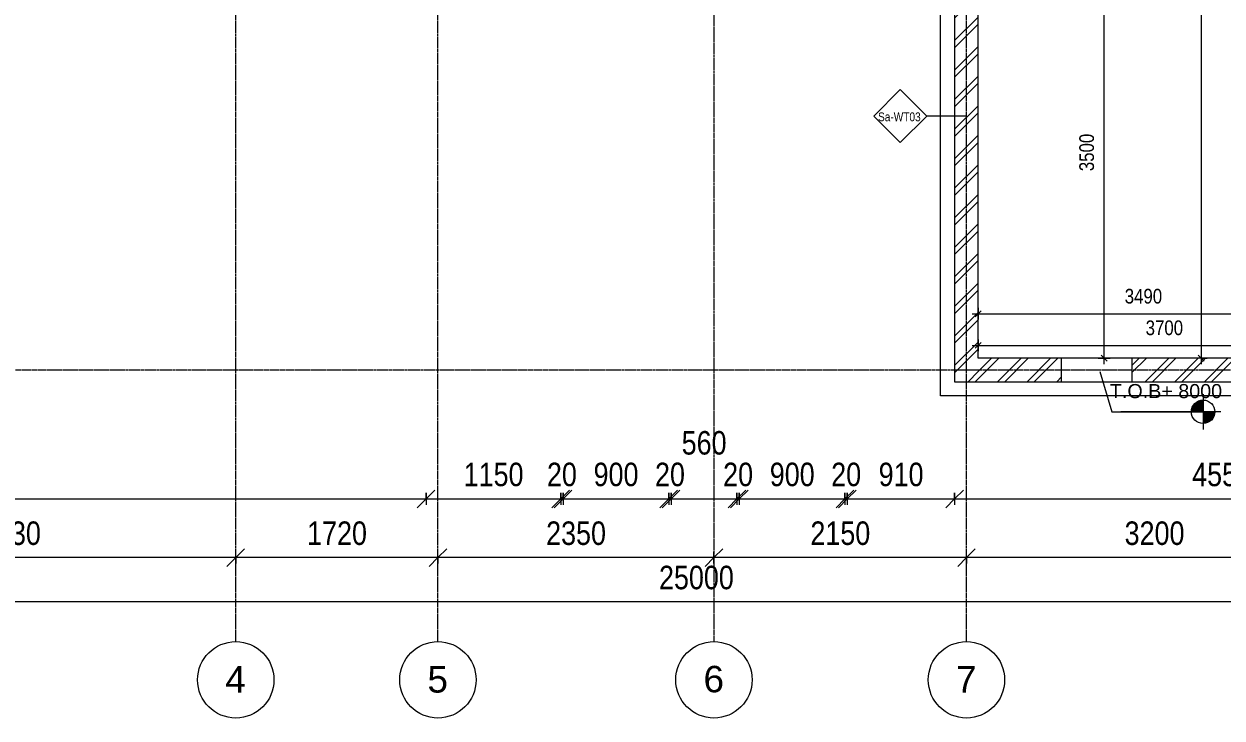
# Model space of a CAD drawing. Header units: millimetres. Extents: x -13951 to 24706, y -4881 to 8681.
# Drawn here: x -5281 to 4919, y -4881 to 1023 of the extents above; entities that cross this region are included whole.
import ezdxf

# ---------------------------------------------------------------- set-up
doc = ezdxf.new("R2010")
doc.units = ezdxf.units.MM
doc.linetypes.add('Grid Line', pattern=[22.225, 12.7, -3.175, 3.175, -3.175])
doc.linetypes.add('Hidden', pattern=[7.14375, 4.7625, -2.38125])
for name, color, linetype, lineweight in [('A-ANNO-DIMS', 211, 'Continuous', 9), ('A-ANNO-DIMS-50', 211, 'Continuous', 9), ('A-DETL-HDLN', 90, 'Hidden', 18), ('A-WALL', 113, 'Continuous', 18), ('A-WALL-IDEN', 7, 'Continuous', 18), ('A-WALL-PATT', 111, 'Continuous', 18), ('G-ANNO-DIMS', 111, 'Continuous', 9), ('S-GRID', 1, 'Continuous', 9), ('S-GRID-IDEN', 1, 'Continuous', 9)]:
    doc.layers.add(name, color=color, linetype=linetype, lineweight=lineweight)
doc.styles.add('Arial Narrow', font='ARIALN.TTF', dxfattribs={"height": 75})
doc.styles.add('Arial Narrow_2', font='ARIALN.TTF', dxfattribs={"height": 200})
doc.styles.add('Arial Narrow_3', font='ARIALN.TTF', dxfattribs={"height": 125})
doc.styles.add('Arial_1', font='arial.ttf', dxfattribs={"height": 225})
doc.styles.add('Arial_3', font='arial.ttf', dxfattribs={"height": 120})
doc.dimstyles.new('dimension_line', dxfattribs={"dimscale": 304.8, "dimtxt": 127.928872, "dimasz": 0.164042, "dimexe": 0.164042, "dimexo": 0.0625, "dimgap": 0.164042, "dimtad": 1, "dimdec": 0, "dimrnd": 10, "dimzin": 0, "dimdsep": 46, "dimtxsty": 'Arial Narrow_3', "dimblk1": 'OBLIQUE', "dimblk2": 'OBLIQUE', "dimsah": 1, "dimcen": 0.09, "dimdle": 0.164042, "dimazin": 0, "dimtfac": 1, "dimtdec": 4, "dimtix": 1, "dimtmove": 0, "dimatfit": 3, "dimfxl": 0.164042, "dimfxlon": 1, "dimtvp": 1, "dimtolj": 1, "dimtzin": 0, "dimarcsym": 2})
doc.dimstyles.new('dimension_line_1', dxfattribs={"dimscale": 304.8, "dimtxt": 127.928872, "dimasz": 0.164042, "dimexe": 0.164042, "dimexo": 0.0625, "dimgap": 0.164042, "dimtad": 1, "dimdec": 0, "dimrnd": 10, "dimzin": 0, "dimdsep": 46, "dimtxsty": 'Arial Narrow_3', "dimblk1": 'OBLIQUE', "dimblk2": 'OBLIQUE', "dimsah": 1, "dimcen": 0.09, "dimdle": 0.164042, "dimazin": 0, "dimtfac": 1, "dimtdec": 4, "dimtix": 1, "dimtmove": 2, "dimatfit": 3, "dimfxl": 0.164042, "dimfxlon": 1, "dimtvp": 1, "dimtolj": 1, "dimtzin": 0, "dimarcsym": 2})
doc.dimstyles.new('dimension_line_3MM', dxfattribs={"dimscale": 304.8, "dimtxt": 204.686195, "dimasz": 0.492126, "dimexe": 0.164042, "dimexo": 0.0625, "dimgap": 0.164042, "dimtad": 1, "dimdec": 0, "dimrnd": 10, "dimzin": 0, "dimdsep": 46, "dimtxsty": 'Arial Narrow_2', "dimblk1": 'OBLIQUE', "dimblk2": 'OBLIQUE', "dimsah": 1, "dimcen": 0.09, "dimdle": 0.164042, "dimazin": 0, "dimtfac": 1, "dimtdec": 4, "dimtix": 1, "dimtmove": 0, "dimatfit": 3, "dimfxl": 0.164042, "dimfxlon": 1, "dimtvp": 1, "dimtolj": 1, "dimtzin": 0, "dimarcsym": 2})
doc.dimstyles.new('dimension_line_3MM_1', dxfattribs={"dimscale": 304.8, "dimtxt": 204.686195, "dimasz": 0.492126, "dimexe": 0.164042, "dimexo": 0.0625, "dimgap": 0.164042, "dimtad": 1, "dimdec": 0, "dimrnd": 10, "dimzin": 0, "dimdsep": 46, "dimtxsty": 'Arial Narrow_2', "dimblk1": 'OBLIQUE', "dimblk2": 'OBLIQUE', "dimsah": 1, "dimcen": 0.09, "dimdle": 0.164042, "dimazin": 0, "dimtfac": 1, "dimtdec": 4, "dimtix": 1, "dimtmove": 2, "dimatfit": 3, "dimfxl": 0.164042, "dimfxlon": 1, "dimtvp": 1, "dimtolj": 1, "dimtzin": 0, "dimarcsym": 2})
pattern_1 = [(45, (0, 0), (-125.7236, 125.7236), []), (45, (0, 190.5), (-125.7236, 125.7236), [])]

# ---------------------------------------------------------------- blocks, each defined once
blk = doc.blocks.new('Grid - M_Grid Head - Circle-24584-BLOCKWORK RF PLAN')
at = {"layer": 'S-GRID-IDEN'}
blk.add_circle((0, 0), 6.5, dxfattribs=at)
blk = doc.blocks.new('DIMBLOCK19-BLOCKWORK RF PLAN')
at = {"layer": 'A-ANNO-DIMS-50', "lineweight": 18, "transparency": 16777216}
for p, q in [((2744, -3517), (2819, -3442)), ((5944, -3517), (6019, -3442)), ((2744, -3517), (2669, -3592)), ((5944, -3517), (5869, -3592))]:
    blk.add_line(p, q, dxfattribs=at)
at = {"layer": 'A-ANNO-DIMS-50', "transparency": 16777216}
for p, q in [((2744, -3567), (2744, -3467)), ((5944, -3567), (5944, -3467)), ((5944, -3517), (2744, -3517)), ((2744, -3517), (2744, -3567)), ((5944, -3517), (5944, -3567))]:
    blk.add_line(p, q, dxfattribs=at)
at = {"layer": 'A-ANNO-DIMS-50', "color": 0, "transparency": 16777216, "insert": (4090, -3209), "char_height": 200, "width": 608.21, "attachment_point": 1, "line_spacing_factor": 0.974696, "style": 'Arial Narrow_2'}
blk.add_mtext('3200', dxfattribs=at)
blk = doc.blocks.new('_Oblique')
at = {"color": 0, "linetype": 'ByBlock', "lineweight": -2}
blk.add_line((-0.5, -0.5), (0.5, 0.5), dxfattribs=at)
blk = doc.blocks.new('DIMBLOCK20-BLOCKWORK RF PLAN')
at = {"layer": 'A-ANNO-DIMS-50', "lineweight": 18, "transparency": 16777216}
for p, q in [((594, -3517), (669, -3442)), ((2744, -3517), (2819, -3442)), ((594, -3517), (519, -3592)), ((2744, -3517), (2669, -3592))]:
    blk.add_line(p, q, dxfattribs=at)
at = {"layer": 'A-ANNO-DIMS-50', "transparency": 16777216}
for p, q in [((594, -3567), (594, -3467)), ((2744, -3567), (2744, -3467)), ((2744, -3517), (594, -3517)), ((594, -3517), (594, -3567)), ((2744, -3517), (2744, -3567))]:
    blk.add_line(p, q, dxfattribs=at)
at = {"layer": 'A-ANNO-DIMS-50', "color": 0, "transparency": 16777216, "insert": (1415, -3209), "char_height": 200, "width": 608.21, "attachment_point": 1, "line_spacing_factor": 0.974696, "style": 'Arial Narrow_2'}
blk.add_mtext('2150', dxfattribs=at)
blk = doc.blocks.new('DIMBLOCK21-BLOCKWORK RF PLAN')
at = {"layer": 'A-ANNO-DIMS-50', "lineweight": 18, "transparency": 16777216}
for p, q in [((-1756, -3517), (-1681, -3442)), ((594, -3517), (669, -3442)), ((-1756, -3517), (-1831, -3592)), ((594, -3517), (519, -3592))]:
    blk.add_line(p, q, dxfattribs=at)
at = {"layer": 'A-ANNO-DIMS-50', "transparency": 16777216}
for p, q in [((-1756, -3567), (-1756, -3467)), ((594, -3567), (594, -3467)), ((594, -3517), (-1756, -3517)), ((-1756, -3517), (-1756, -3567)), ((594, -3517), (594, -3567))]:
    blk.add_line(p, q, dxfattribs=at)
at = {"layer": 'A-ANNO-DIMS-50', "color": 0, "transparency": 16777216, "insert": (-835, -3209), "char_height": 200, "width": 608.21, "attachment_point": 1, "line_spacing_factor": 0.974696, "style": 'Arial Narrow_2'}
blk.add_mtext('2350', dxfattribs=at)
blk = doc.blocks.new('DIMBLOCK22-BLOCKWORK RF PLAN')
at = {"layer": 'A-ANNO-DIMS-50', "lineweight": 18, "transparency": 16777216}
for p, q in [((-3477, -3517), (-3402, -3442)), ((-1756, -3517), (-1681, -3442)), ((-3477, -3517), (-3552, -3592)), ((-1756, -3517), (-1831, -3592))]:
    blk.add_line(p, q, dxfattribs=at)
at = {"layer": 'A-ANNO-DIMS-50', "transparency": 16777216}
for p, q in [((-3477, -3567), (-3477, -3467)), ((-1756, -3567), (-1756, -3467)), ((-1756, -3517), (-3477, -3517)), ((-3477, -3517), (-3477, -3567)), ((-1756, -3517), (-1756, -3567))]:
    blk.add_line(p, q, dxfattribs=at)
at = {"layer": 'A-ANNO-DIMS-50', "color": 0, "transparency": 16777216, "insert": (-2870, -3209), "char_height": 200, "width": 608.21, "attachment_point": 1, "line_spacing_factor": 0.974696, "style": 'Arial Narrow_2'}
blk.add_mtext('1720', dxfattribs=at)
blk = doc.blocks.new('DIMBLOCK23-BLOCKWORK RF PLAN')
at = {"layer": 'A-ANNO-DIMS-50', "lineweight": 18, "transparency": 16777216}
for p, q in [((-7307, -3517), (-7232, -3442)), ((-3477, -3517), (-3402, -3442)), ((-7307, -3517), (-7382, -3592)), ((-3477, -3517), (-3552, -3592))]:
    blk.add_line(p, q, dxfattribs=at)
at = {"layer": 'A-ANNO-DIMS-50', "transparency": 16777216}
for p, q in [((-7307, -3567), (-7307, -3467)), ((-3477, -3567), (-3477, -3467)), ((-3477, -3517), (-7307, -3517)), ((-7307, -3517), (-7307, -3567)), ((-3477, -3517), (-3477, -3567))]:
    blk.add_line(p, q, dxfattribs=at)
at = {"layer": 'A-ANNO-DIMS-50', "color": 0, "transparency": 16777216, "insert": (-5646, -3209), "char_height": 200, "width": 608.21, "attachment_point": 1, "line_spacing_factor": 0.974696, "style": 'Arial Narrow_2'}
blk.add_mtext('3830', dxfattribs=at)
blk = doc.blocks.new('DIMBLOCK28-BLOCKWORK RF PLAN')
at = {"layer": 'A-ANNO-DIMS-50', "lineweight": 18, "transparency": 16777216}
for p, q in [((-12057, -3894), (-11982, -3819)), ((12943, -3894), (13018, -3819)), ((-12057, -3894), (-12132, -3969)), ((12943, -3894), (12868, -3969))]:
    blk.add_line(p, q, dxfattribs=at)
at = {"layer": 'A-ANNO-DIMS-50', "transparency": 16777216}
for p, q in [((-12057, -3844), (-12057, -3944)), ((-12057, -3894), (-12057, -3844)), ((12943, -3844), (12943, -3944)), ((12943, -3894), (12943, -3844)), ((12993, -3894), (-12107, -3894))]:
    blk.add_line(p, q, dxfattribs=at)
at = {"layer": 'A-ANNO-DIMS-50', "color": 0, "transparency": 16777216, "insert": (126, -3586), "char_height": 200, "width": 760.26, "attachment_point": 1, "line_spacing_factor": 0.974696, "style": 'Arial Narrow_2'}
blk.add_mtext('25000', dxfattribs=at)
blk = doc.blocks.new('M_Wall Tag1 - 12mm 2-498188-BLOCKWORK RF PLAN')
at = {"layer": 'A-WALL-IDEN', "lineweight": 9}
for p, q in [((-4.49, 0), (0.02, 4.51)), ((0.02, 4.51), (4.53, 0)), ((-4.49, 0), (0.02, -4.51)), ((0.02, -4.51), (4.53, 0))]:
    blk.add_line(p, q, dxfattribs=at)
blk = doc.blocks.new('DIMBLOCK34-BLOCKWORK RF PLAN')
at = {"layer": 'A-ANNO-DIMS-50', "transparency": 16777216}
for p, q in [((2793, -1711), (6594, -1711)), ((2843, -1711), (2818, -1736)), ((2843, -1661), (2843, -1761)), ((2843, -1711), (2843, -1661)), ((2843, -1711), (2868, -1686)), ((6544, -1711), (6519, -1736)), ((6544, -1661), (6544, -1761)), ((6544, -1711), (6544, -1661)), ((6544, -1711), (6569, -1686))]:
    blk.add_line(p, q, dxfattribs=at)
at = {"layer": 'A-ANNO-DIMS-50', "color": 0, "transparency": 16777216, "insert": (4269, -1499), "char_height": 125, "width": 380.13, "attachment_point": 1, "line_spacing_factor": 0.974696, "style": 'Arial Narrow_3'}
blk.add_mtext('3700', dxfattribs=at)
blk = doc.blocks.new('DIMBLOCK50-BLOCKWORK RF PLAN')
at = {"layer": 'A-ANNO-DIMS-50', "transparency": 16777216}
for p, q in [((3866, 1680), (3966, 1680)), ((3916, 1680), (3866, 1680)), ((3916, 1680), (3891, 1705)), ((3916, -1870), (3916, 1680)), ((3916, 1680), (3941, 1655)), ((3866, -1820), (3966, -1820)), ((3916, -1820), (3866, -1820)), ((3916, -1820), (3891, -1795)), ((3916, -1820), (3941, -1845))]:
    blk.add_line(p, q, dxfattribs=at)
at = {"layer": 'A-ANNO-DIMS-50', "color": 0, "transparency": 16777216, "insert": (3704, -229), "char_height": 125, "width": 380.13, "attachment_point": 1, "rotation": 90, "line_spacing_factor": 0.974696, "style": 'Arial Narrow_3'}
blk.add_mtext('3500', dxfattribs=at)
blk = doc.blocks.new('DIMBLOCK57-BLOCKWORK RF PLAN')
at = {"layer": 'A-ANNO-DIMS-50', "transparency": 16777216}
for p, q in [((2843, -1392), (2843, -1492)), ((2843, -1442), (2843, -1392)), ((2843, -1442), (2868, -1417)), ((6333, -1392), (6333, -1492)), ((6333, -1442), (6333, -1392)), ((6333, -1442), (6358, -1417)), ((2793, -1442), (6333, -1442)), ((2843, -1442), (2818, -1467)), ((6333, -1442), (6308, -1467))]:
    blk.add_line(p, q, dxfattribs=at)
at = {"layer": 'A-ANNO-DIMS-50', "color": 0, "transparency": 16777216, "insert": (4091, -1230), "char_height": 125, "width": 380.13, "attachment_point": 1, "line_spacing_factor": 0.974696, "style": 'Arial Narrow_3'}
blk.add_mtext('3490', dxfattribs=at)
blk = doc.blocks.new('Spot Elevations - M_Spot Elevation - Target Filled-23738-BLOCKWORK RF PLAN')
at = {"layer": 'G-ANNO-DIMS'}
h = blk.add_hatch(color=256, dxfattribs=at)
edge = h.paths.add_edge_path()
edge.add_line((0, 0), (-2, 0))
edge.add_arc((0, 0), 2, 90, 180, ccw=False)
edge.add_line((0, 2), (0, 0))
h = blk.add_hatch(color=256, dxfattribs=at)
edge = h.paths.add_edge_path()
edge.add_line((0, 0), (2, 0))
edge.add_arc((0, 0), 2, 270, 360, ccw=False)
edge.add_line((0, -2), (0, 0))
for p, q in [((0, -3), (0, 3)), ((-3, 0), (14, 0))]:
    blk.add_line(p, q, dxfattribs=at)
blk.add_circle((0, 0), 2, dxfattribs=at)
blk = doc.blocks.new('DIMBLOCK112-BLOCKWORK RF PLAN')
at = {"layer": 'A-ANNO-DIMS-50', "transparency": 16777216}
for p, q in [((4742, 5830), (4742, -1870)), ((4792, 5780), (4692, 5780)), ((4742, 5780), (4717, 5805)), ((4742, 5780), (4767, 5755)), ((4742, 5780), (4792, 5780)), ((4792, -1820), (4692, -1820)), ((4742, -1820), (4717, -1795)), ((4742, -1820), (4767, -1845)), ((4742, -1820), (4792, -1820))]:
    blk.add_line(p, q, dxfattribs=at)
at = {"layer": 'A-ANNO-DIMS-50', "color": 0, "transparency": 16777216, "insert": (4531, 1649), "char_height": 125, "width": 380.13, "attachment_point": 1, "rotation": 90, "line_spacing_factor": 0.974696, "style": 'Arial Narrow_3'}
blk.add_mtext('7600', dxfattribs=at)
blk = doc.blocks.new('DIMBLOCK125-BLOCKWORK RF PLAN')
at = {"layer": 'A-ANNO-DIMS-50', "lineweight": 18, "transparency": 16777216}
for p, q in [((-711, -3017), (-636, -2942)), ((-691, -3017), (-616, -2942)), ((-711, -3017), (-786, -3092)), ((-691, -3017), (-766, -3092))]:
    blk.add_line(p, q, dxfattribs=at)
at = {"layer": 'A-ANNO-DIMS-50', "transparency": 16777216}
for p, q in [((-711, -2967), (-711, -3067)), ((-711, -3017), (-711, -2967)), ((-711, -3017), (-691, -3017)), ((-691, -2967), (-691, -3067)), ((-691, -3017), (-691, -2967))]:
    blk.add_line(p, q, dxfattribs=at)
at = {"layer": 'A-ANNO-DIMS-50', "color": 0, "transparency": 16777216, "insert": (-828, -2709), "char_height": 200, "width": 304.11, "attachment_point": 1, "line_spacing_factor": 0.974696, "style": 'Arial Narrow_2'}
blk.add_mtext('20', dxfattribs=at)
blk = doc.blocks.new('DIMBLOCK126-BLOCKWORK RF PLAN')
at = {"layer": 'A-ANNO-DIMS-50', "lineweight": 18, "transparency": 16777216}
for p, q in [((-691, -3017), (-616, -2942)), ((209, -3017), (284, -2942)), ((-691, -3017), (-766, -3092)), ((209, -3017), (134, -3092))]:
    blk.add_line(p, q, dxfattribs=at)
at = {"layer": 'A-ANNO-DIMS-50', "transparency": 16777216}
for p, q in [((-691, -2967), (-691, -3067)), ((-691, -3017), (-691, -2967)), ((-691, -3017), (209, -3017)), ((209, -2967), (209, -3067)), ((209, -3017), (209, -2967))]:
    blk.add_line(p, q, dxfattribs=at)
at = {"layer": 'A-ANNO-DIMS-50', "color": 0, "transparency": 16777216, "insert": (-431, -2709), "char_height": 200, "width": 456.16, "attachment_point": 1, "line_spacing_factor": 0.974696, "style": 'Arial Narrow_2'}
blk.add_mtext('900', dxfattribs=at)
blk = doc.blocks.new('DIMBLOCK127-BLOCKWORK RF PLAN')
at = {"layer": 'A-ANNO-DIMS-50', "lineweight": 18, "transparency": 16777216}
for p, q in [((209, -3017), (284, -2942)), ((229, -3017), (304, -2942)), ((209, -3017), (134, -3092)), ((229, -3017), (154, -3092))]:
    blk.add_line(p, q, dxfattribs=at)
at = {"layer": 'A-ANNO-DIMS-50', "transparency": 16777216}
for p, q in [((209, -2967), (209, -3067)), ((209, -3017), (209, -2967)), ((209, -3017), (229, -3017)), ((229, -2967), (229, -3067)), ((229, -3017), (229, -2967))]:
    blk.add_line(p, q, dxfattribs=at)
at = {"layer": 'A-ANNO-DIMS-50', "color": 0, "transparency": 16777216, "insert": (92, -2709), "char_height": 200, "width": 304.11, "attachment_point": 1, "line_spacing_factor": 0.974696, "style": 'Arial Narrow_2'}
blk.add_mtext('20', dxfattribs=at)
blk = doc.blocks.new('DIMBLOCK128-BLOCKWORK RF PLAN')
at = {"layer": 'A-ANNO-DIMS-50', "lineweight": 18, "transparency": 16777216}
for p, q in [((229, -3017), (304, -2942)), ((789, -3017), (864, -2942)), ((229, -3017), (154, -3092)), ((789, -3017), (714, -3092))]:
    blk.add_line(p, q, dxfattribs=at)
at = {"layer": 'A-ANNO-DIMS-50', "transparency": 16777216}
for p, q in [((229, -2967), (229, -3067)), ((229, -3017), (229, -2967)), ((229, -3017), (789, -3017)), ((789, -2967), (789, -3067)), ((789, -3017), (789, -2967))]:
    blk.add_line(p, q, dxfattribs=at)
at = {"layer": 'A-ANNO-DIMS-50', "color": 0, "transparency": 16777216, "insert": (319, -2440), "char_height": 200, "width": 456.16, "attachment_point": 1, "line_spacing_factor": 0.974696, "style": 'Arial Narrow_2'}
blk.add_mtext('560', dxfattribs=at)
blk = doc.blocks.new('DIMBLOCK129-BLOCKWORK RF PLAN')
at = {"layer": 'A-ANNO-DIMS-50', "lineweight": 18, "transparency": 16777216}
for p, q in [((789, -3017), (864, -2942)), ((809, -3017), (884, -2942)), ((789, -3017), (714, -3092)), ((809, -3017), (734, -3092))]:
    blk.add_line(p, q, dxfattribs=at)
at = {"layer": 'A-ANNO-DIMS-50', "transparency": 16777216}
for p, q in [((789, -2967), (789, -3067)), ((789, -3017), (789, -2967)), ((789, -3017), (809, -3017)), ((809, -2967), (809, -3067)), ((809, -3017), (809, -2967))]:
    blk.add_line(p, q, dxfattribs=at)
at = {"layer": 'A-ANNO-DIMS-50', "color": 0, "transparency": 16777216, "insert": (672, -2709), "char_height": 200, "width": 304.11, "attachment_point": 1, "line_spacing_factor": 0.974696, "style": 'Arial Narrow_2'}
blk.add_mtext('20', dxfattribs=at)
blk = doc.blocks.new('DIMBLOCK130-BLOCKWORK RF PLAN')
at = {"layer": 'A-ANNO-DIMS-50', "lineweight": 18, "transparency": 16777216}
for p, q in [((809, -3017), (884, -2942)), ((1709, -3017), (1784, -2942)), ((809, -3017), (734, -3092)), ((1709, -3017), (1634, -3092))]:
    blk.add_line(p, q, dxfattribs=at)
at = {"layer": 'A-ANNO-DIMS-50', "transparency": 16777216}
for p, q in [((809, -2967), (809, -3067)), ((809, -3017), (809, -2967)), ((809, -3017), (1709, -3017)), ((1709, -2967), (1709, -3067)), ((1709, -3017), (1709, -2967))]:
    blk.add_line(p, q, dxfattribs=at)
at = {"layer": 'A-ANNO-DIMS-50', "color": 0, "transparency": 16777216, "insert": (1069, -2709), "char_height": 200, "width": 456.16, "attachment_point": 1, "line_spacing_factor": 0.974696, "style": 'Arial Narrow_2'}
blk.add_mtext('900', dxfattribs=at)
blk = doc.blocks.new('DIMBLOCK131-BLOCKWORK RF PLAN')
at = {"layer": 'A-ANNO-DIMS-50', "lineweight": 18, "transparency": 16777216}
for p, q in [((1709, -3017), (1784, -2942)), ((1729, -3017), (1804, -2942)), ((1709, -3017), (1634, -3092)), ((1729, -3017), (1654, -3092))]:
    blk.add_line(p, q, dxfattribs=at)
at = {"layer": 'A-ANNO-DIMS-50', "transparency": 16777216}
for p, q in [((1709, -2967), (1709, -3067)), ((1709, -3017), (1709, -2967)), ((1709, -3017), (1729, -3017)), ((1729, -2967), (1729, -3067)), ((1729, -3017), (1729, -2967))]:
    blk.add_line(p, q, dxfattribs=at)
at = {"layer": 'A-ANNO-DIMS-50', "color": 0, "transparency": 16777216, "insert": (1592, -2709), "char_height": 200, "width": 304.11, "attachment_point": 1, "line_spacing_factor": 0.974696, "style": 'Arial Narrow_2'}
blk.add_mtext('20', dxfattribs=at)
blk = doc.blocks.new('DIMBLOCK132-BLOCKWORK RF PLAN')
at = {"layer": 'A-ANNO-DIMS-50', "lineweight": 18, "transparency": 16777216}
for p, q in [((1729, -3017), (1804, -2942)), ((2643, -3017), (2718, -2942)), ((1729, -3017), (1654, -3092)), ((2643, -3017), (2568, -3092))]:
    blk.add_line(p, q, dxfattribs=at)
at = {"layer": 'A-ANNO-DIMS-50', "transparency": 16777216}
for p, q in [((1729, -2967), (1729, -3067)), ((1729, -3017), (1729, -2967)), ((1729, -3017), (2643, -3017)), ((2643, -2967), (2643, -3067)), ((2643, -3017), (2643, -2967))]:
    blk.add_line(p, q, dxfattribs=at)
at = {"layer": 'A-ANNO-DIMS-50', "color": 0, "transparency": 16777216, "insert": (1996, -2709), "char_height": 200, "width": 456.16, "attachment_point": 1, "line_spacing_factor": 0.974696, "style": 'Arial Narrow_2'}
blk.add_mtext('910', dxfattribs=at)
blk = doc.blocks.new('DIMBLOCK133-BLOCKWORK RF PLAN')
at = {"layer": 'A-ANNO-DIMS-50', "lineweight": 18, "transparency": 16777216}
for p, q in [((2643, -3017), (2718, -2942)), ((7193, -3017), (7268, -2942)), ((2643, -3017), (2568, -3092)), ((7193, -3017), (7118, -3092))]:
    blk.add_line(p, q, dxfattribs=at)
at = {"layer": 'A-ANNO-DIMS-50', "transparency": 16777216}
for p, q in [((2643, -2967), (2643, -3067)), ((2643, -3017), (2643, -2967)), ((2643, -3017), (7193, -3017)), ((7193, -2967), (7193, -3067)), ((7193, -3017), (7193, -2967))]:
    blk.add_line(p, q, dxfattribs=at)
at = {"layer": 'A-ANNO-DIMS-50', "color": 0, "transparency": 16777216, "insert": (4665, -2709), "char_height": 200, "width": 608.21, "attachment_point": 1, "line_spacing_factor": 0.974696, "style": 'Arial Narrow_2'}
blk.add_mtext('4550', dxfattribs=at)
blk = doc.blocks.new('DIMBLOCK136-BLOCKWORK RF PLAN')
at = {"layer": 'A-ANNO-DIMS-50', "lineweight": 18, "transparency": 16777216}
for p, q in [((-1857, -3017), (-1782, -2942)), ((-711, -3017), (-636, -2942)), ((-1857, -3017), (-1932, -3092)), ((-711, -3017), (-786, -3092))]:
    blk.add_line(p, q, dxfattribs=at)
at = {"layer": 'A-ANNO-DIMS-50', "transparency": 16777216}
for p, q in [((-1857, -2967), (-1857, -3067)), ((-1857, -3017), (-1857, -2967)), ((-1857, -3017), (-661, -3017)), ((-711, -2967), (-711, -3067)), ((-711, -3017), (-711, -2967))]:
    blk.add_line(p, q, dxfattribs=at)
at = {"layer": 'A-ANNO-DIMS-50', "color": 0, "transparency": 16777216, "insert": (-1537, -2709), "char_height": 200, "width": 608.21, "attachment_point": 1, "line_spacing_factor": 0.974696, "style": 'Arial Narrow_2'}
blk.add_mtext('1150', dxfattribs=at)
blk = doc.blocks.new('DIMBLOCK144-BLOCKWORK RF PLAN')
at = {"layer": 'A-ANNO-DIMS-50', "transparency": 16777216}
for p, q in [((-12107, -3017), (-1807, -3017)), ((-12057, -3017), (-12082, -3042)), ((-12057, -2967), (-12057, -3067)), ((-12057, -3017), (-12057, -2967)), ((-12057, -3017), (-12032, -2992)), ((-1857, -3017), (-1882, -3042)), ((-1857, -2967), (-1857, -3067)), ((-1857, -3017), (-1857, -2967)), ((-1857, -3017), (-1832, -2992))]:
    blk.add_line(p, q, dxfattribs=at)
at = {"layer": 'A-ANNO-DIMS-50', "color": 0, "transparency": 16777216, "insert": (-7155, -2806), "char_height": 125, "width": 475.16, "attachment_point": 1, "line_spacing_factor": 0.974696, "style": 'Arial Narrow_3'}
blk.add_mtext('10200', dxfattribs=at)

msp = doc.modelspace()

# ---------------------------------------------------------------- hatches: boundary and pattern name
at = {"layer": 'A-WALL-PATT'}
h = msp.add_hatch(dxfattribs=at)
h.set_pattern_fill('FP_2', color=256, style=0, pattern_type=2)
h.set_pattern_definition(pattern_1)
h.paths.add_polyline_path([(2642.8, -2020.2), (2842.8, -2020.2), (2842.8, 1679.8), (2642.8, 1679.8), (2642.8, 373.1)])
h = msp.add_hatch(dxfattribs=at)
h.set_pattern_fill('FP_2', color=256, style=0, pattern_type=2)
h.set_pattern_definition(pattern_1)
h.paths.add_polyline_path([(3552.8, -2020.2), (3552.8, -1820.2), (2842.8, -1820.2), (2842.8, -2020.2)])
h = msp.add_hatch(dxfattribs=at)
h.set_pattern_fill('FP_2', color=256, style=0, pattern_type=2)
h.set_pattern_definition(pattern_1)
h.paths.add_polyline_path([(6893.2, -2020.2), (6893.2, -1820.2), (4152.8, -1820.2), (4152.8, -2020.2)])

# ---------------------------------------------------------------- linework, layer by layer
at = {"layer": 'A-DETL-HDLN'}
for p, q in [((2523.6, -2140.2), (2523.6, 1658.3)), ((7313.2, -2140.2), (2523.6, -2140.2))]:
    msp.add_line(p, q, dxfattribs=at)
at = {"layer": 'A-WALL'}
for p, q in [((2842.8, -1820.2), (2842.8, 1979.8)), ((2642.8, 1679.8), (2642.8, -2020.2)), ((6893.2, -1820.2), (2842.8, -1820.2)), ((3552.8, -2020.2), (3552.8, -1820.2)), ((4152.8, -1820.2), (4152.8, -2020.2)), ((2642.8, -2020.2), (7193.2, -2020.2))]:
    msp.add_line(p, q, dxfattribs=at)
at = {"layer": 'A-WALL-IDEN', "lineweight": 9}
msp.add_line((2742.8, 239.2), (2405.4, 239.2), dxfattribs=at)
at = {"layer": 'G-ANNO-DIMS'}
for p, q in [((3878.6, -1933.8), (3980.7, -2276.3)), ((3980.7, -2276.3), (4758, -2276.3))]:
    msp.add_line(p, q, dxfattribs=at)
at = {"layer": 'S-GRID', "linetype": 'Grid Line'}
for p, q in [((-3477.2, -4231.5), (-3477.2, 7845.7)), ((-1756.2, -4231.5), (-1756.2, 7845.7)), ((593.8, 7845.7), (593.8, -4231.5)), ((2743.6, -4231.5), (2743.6, 7845.7)), ((-13301, -1920.2), (14070.8, -1920.2))]:
    msp.add_line(p, q, dxfattribs=at)

# ---------------------------------------------------------------- block references
at = {"layer": 'A-WALL-IDEN', "lineweight": 9, "xscale": 49.99999999999998, "yscale": 49.99999999999998, "zscale": 49.99999999999998}
msp.add_blockref('M_Wall Tag1 - 12mm 2-498188-BLOCKWORK RF PLAN', (2179, 239.2), dxfattribs=at)
at = {"layer": 'G-ANNO-DIMS', "xscale": 49.99999999999998, "yscale": 49.99999999999998, "zscale": 49.99999999999998, "rotation": 180}
msp.add_blockref('Spot Elevations - M_Spot Elevation - Target Filled-23738-BLOCKWORK RF PLAN', (4758, -2276.3), dxfattribs=at)
at = {"layer": 'S-GRID-IDEN', "xscale": 49.99999999999998, "yscale": 49.99999999999998, "zscale": 49.99999999999998}
for p in [(-3477.2, -4556.5), (-1756.2, -4556.5), (2743.6, -4556.5)]:
    msp.add_blockref('Grid - M_Grid Head - Circle-24584-BLOCKWORK RF PLAN', p, dxfattribs=at)
at = {"layer": 'S-GRID-IDEN', "xscale": 49.99999999999998, "yscale": 49.99999999999998, "zscale": 49.99999999999998, "rotation": 180}
msp.add_blockref('Grid - M_Grid Head - Circle-24584-BLOCKWORK RF PLAN', (593.8, -4556.5), dxfattribs=at)

# ---------------------------------------------------------------- texts
at = {"layer": 'A-WALL-IDEN', "lineweight": 9, "insert": (1990.8, 270.9), "char_height": 75, "width": 452.953, "attachment_point": 1, "style": 'Arial Narrow'}
msp.add_mtext('Sa-WT03', dxfattribs=at)
at = {"layer": 'G-ANNO-DIMS', "insert": (3964.8, -2039.9), "char_height": 120, "width": 1141.531, "attachment_point": 1, "line_spacing_factor": 0.941778, "style": 'Arial_3'}
msp.add_mtext('T.O.B+ 8000', dxfattribs=at)

# ---------------------------------------------------------------- dimensions: what is measured, and where the dimension line sits
at = {"layer": 'A-ANNO-DIMS'}
dim = msp.add_linear_dim(base=(4742.2, -1820.2), p1=(4792.2, 5779.8), p2=(4792.2, -1820.2), angle=90, dimstyle='dimension_line_1', override={"dimpost": '<>', "dimfxl": 7600}, dxfattribs=at)
dim.commit()
dim.dimension.update_dxf_attribs({"geometry": 'DIMBLOCK112-BLOCKWORK RF PLAN', "text_midpoint": (4614, 1838.8), "dimtype": 160, "text_rotation": 90})
for base, p1, p2, angle, dimstyle, override, picture, middle in [((3915.8, 1679.8), (3865.8, -1820.2), (3865.8, 1679.8), 90, 'dimension_line', {"dimpost": '<>', "dimfxl": 3500.000008}, 'DIMBLOCK50-BLOCKWORK RF PLAN', (3802, -70.2)), ((209, -3017.5), (-691, -2967.5), (209, -2967.5), 0, 'dimension_line_3MM', {"dimpost": '<>', "dimfxl": 900}, 'DIMBLOCK126-BLOCKWORK RF PLAN', (-241, -2865.3))]:
    dim = msp.add_linear_dim(base=base, p1=p1, p2=p2, angle=angle, dimstyle=dimstyle, override=override, dxfattribs=at)
    dim.commit()
    dim.dimension.update_dxf_attribs({"geometry": picture, "text_midpoint": middle})
for base, p1, p2, override, picture, middle in [((6332.6, -1441.7), (2842.8, -1391.7), (6332.6, -1391.7), {"dimpost": '<>', "dimfxl": 3489.822464}, 'DIMBLOCK57-BLOCKWORK RF PLAN', (4281.3, -1313.5)), ((6543.6, -1710.8), (2842.8, -1660.8), (6543.6, -1660.8), {"dimpost": '<>', "dimfxl": 3700.770871}, 'DIMBLOCK34-BLOCKWORK RF PLAN', (4459.1, -1582.6))]:
    dim = msp.add_linear_dim(base=base, p1=p1, p2=p2, dimstyle='dimension_line_1', override=override, dxfattribs=at)
    dim.commit()
    dim.dimension.update_dxf_attribs({"geometry": picture, "text_midpoint": middle, "dimtype": 160})
dim = msp.add_linear_dim(base=(789, -3017.5), p1=(229, -2967.5), p2=(789, -2967.5), angle=0, dimstyle='dimension_line_3MM_1', override={"dimpost": '<>', "dimfxl": 560}, dxfattribs=at)
dim.commit()
dim.dimension.update_dxf_attribs({"geometry": 'DIMBLOCK128-BLOCKWORK RF PLAN', "text_midpoint": (547.1, -2573.3), "dimtype": 160})
for base, p1, p2, dimstyle, override, picture, middle in [((-711, -3017.5), (-1856.8, -2967.5), (-711, -2967.5), 'dimension_line_3MM', {"dimpost": '<>', "dimfxl": 1145.827551}, 'DIMBLOCK136-BLOCKWORK RF PLAN', (-1283.9, -2865.3)), ((-691, -3017.5), (-711, -2967.5), (-691, -2967.5), 'dimension_line_3MM', {"dimpost": '<>', "dimfxl": 20}, 'DIMBLOCK125-BLOCKWORK RF PLAN', (-701, -2865.3)), ((229, -3017.5), (209, -2967.5), (229, -2967.5), 'dimension_line_3MM', {"dimpost": '<>', "dimfxl": 20}, 'DIMBLOCK127-BLOCKWORK RF PLAN', (219, -2865.3)), ((809, -3017.5), (789, -2967.5), (809, -2967.5), 'dimension_line_3MM', {"dimpost": '<>', "dimfxl": 20}, 'DIMBLOCK129-BLOCKWORK RF PLAN', (799, -2865.3)), ((1709, -3017.5), (809, -2967.5), (1709, -2967.5), 'dimension_line_3MM', {"dimpost": '<>', "dimfxl": 900}, 'DIMBLOCK130-BLOCKWORK RF PLAN', (1259, -2865.3)), ((1729, -3017.5), (1709, -2967.5), (1729, -2967.5), 'dimension_line_3MM', {"dimpost": '<>', "dimfxl": 20}, 'DIMBLOCK131-BLOCKWORK RF PLAN', (1719, -2865.3)), ((2642.8, -3017.5), (1729, -2967.5), (2642.8, -2967.5), 'dimension_line_3MM', {"dimpost": '<>', "dimfxl": 913.750001}, 'DIMBLOCK132-BLOCKWORK RF PLAN', (2185.9, -2865.3)), ((7193.2, -3017.5), (2642.8, -2967.5), (7193.2, -2967.5), 'dimension_line_3MM', {"dimpost": '<>', "dimfxl": 4550.422446}, 'DIMBLOCK133-BLOCKWORK RF PLAN', (4918, -2865.3)), ((-1856.8, -3017.5), (-12056.8, -2967.5), (-1856.8, -2967.5), 'dimension_line', {"dimpost": '<>', "dimfxl": 10200.000001}, 'DIMBLOCK144-BLOCKWORK RF PLAN', (-6956.8, -2903.6)), ((-7307.2, -3517.5), (-3477.2, -3567.5), (-7307.2, -3567.5), 'dimension_line_3MM', {"dimpost": '<>', "dimfxl": 3830}, 'DIMBLOCK23-BLOCKWORK RF PLAN', (-5392.2, -3365.3)), ((-3477.2, -3517.5), (-1756.2, -3567.5), (-3477.2, -3567.5), 'dimension_line_3MM', {"dimpost": '<>', "dimfxl": 1721.006201}, 'DIMBLOCK22-BLOCKWORK RF PLAN', (-2616.7, -3365.3)), ((-1756.2, -3517.5), (593.8, -3567.5), (-1756.2, -3567.5), 'dimension_line_3MM', {"dimpost": '<>', "dimfxl": 2350}, 'DIMBLOCK21-BLOCKWORK RF PLAN', (-581.2, -3365.3)), ((593.8, -3517.5), (2743.6, -3567.5), (593.8, -3567.5), 'dimension_line_3MM', {"dimpost": '<>', "dimfxl": 2149.822464}, 'DIMBLOCK20-BLOCKWORK RF PLAN', (1668.7, -3365.3)), ((2743.6, -3517.5), (5943.6, -3567.5), (2743.6, -3567.5), 'dimension_line_3MM', {"dimpost": '<>', "dimfxl": 3200}, 'DIMBLOCK19-BLOCKWORK RF PLAN', (4343.6, -3365.3)), ((-12056.8, -3894.1), (12943.2, -3844.1), (-12056.8, -3844.1), 'dimension_line_3MM', {"dimpost": '<>', "dimfxl": 25000}, 'DIMBLOCK28-BLOCKWORK RF PLAN', (443.2, -3742))]:
    dim = msp.add_linear_dim(base=base, p1=p1, p2=p2, dimstyle=dimstyle, override=override, dxfattribs=at)
    dim.commit()
    dim.dimension.update_dxf_attribs({"geometry": picture, "text_midpoint": middle})

# ---------------------------------------------------------------- next in the draw order: texts
at = {"layer": 'S-GRID-IDEN', "char_height": 225, "width": 212.447, "attachment_point": 1, "style": 'Arial_1', "bg_fill": 3, "box_fill_scale": 1.25, "bg_fill_color": 256, "bg_fill_true_color": 13158600, "bg_fill_transparency": 0}
for s, insert in [('4', (-3566.5, -4440.2)), ('5', (-1845.5, -4440.2)), ('6', (504.6, -4437.6)), ('7', (2654.3, -4440.2))]:
    msp.add_mtext(s, dxfattribs=dict(at, insert=insert))

doc.saveas('drawing.dxf')
